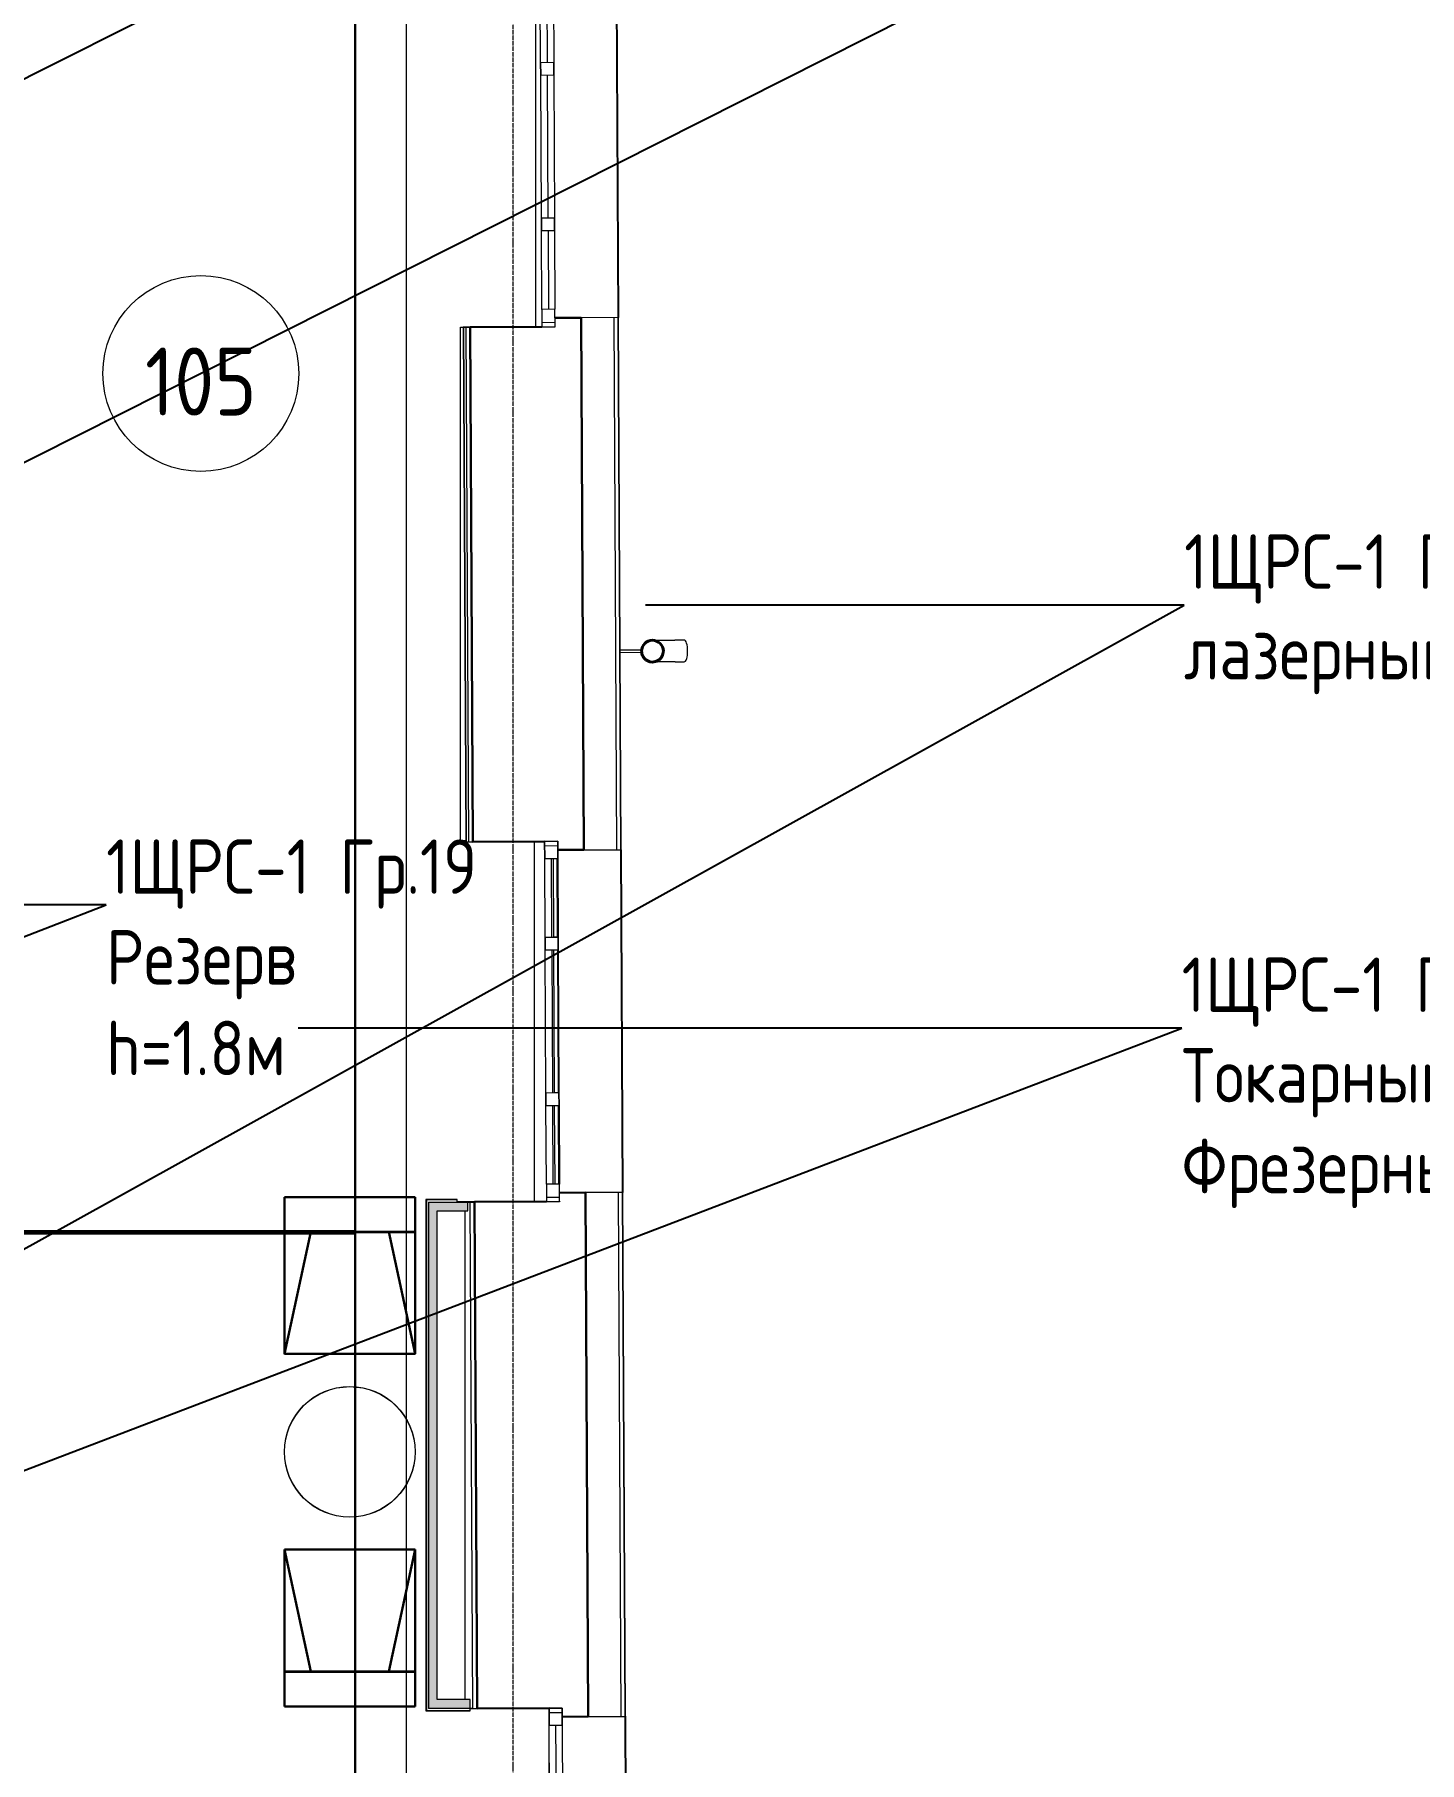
# Model space of a CAD drawing. Header units: millimetres. Extents: x -32 to 417638015, y -35 to 175284279.
# Drawn here: x 170495 to 176859, y 74993 to 82933 of the extents above; entities that cross this region are included whole.
import ezdxf
from ezdxf import colors
from ezdxf.entities.mleader import LeaderData, LeaderLine
from ezdxf.math import Vec2, Vec3

# ---------------------------------------------------------------- set-up
doc = ezdxf.new("R2010")
doc.units = ezdxf.units.MM
doc.linetypes.add('ADSK_Линия сетки', pattern=[25, 20, -2.5, 0, -2.5])
for name, color, linetype, lineweight in [('_ Окна', 7, 'Continuous', 9), ('_ЭМ_гофра', 5, 'Continuous', 60), ('_ЭМ_ТХобщее_слой', 7, 'Continuous', 30), ('Аннотация', 7, 'Continuous', 18), ('Обобщенные модели', 7, 'Continuous', 18), ('Окна', 7, 'Continuous', 9), ('Оси', 253, 'Continuous', 9), ('Перекрытие', 7, 'Continuous', 18), ('Стены внутренние', 7, 'Continuous', 18), ('Стены наружные', 7, 'Continuous', 18), ('Стены несущие', 7, 'Continuous', 30), ('Стены отделка', 7, 'Continuous', 30), ('Стены штриховка', 7, 'Continuous', 9), ('ТХ', 5, 'Continuous', 0), ('ШТРИХОВКА', 252, 'Continuous', 15), ('ЭМ_Лоток 1_2', 162, 'Continuous', 30)]:
    doc.layers.add(name, color=color, linetype=linetype, lineweight=lineweight)
doc.layers.add('_ЭМ_Надписи', color=7, linetype='Continuous')
doc.layers.add('ЭОМ_Лотки рабочие', color=5, linetype='Continuous')
doc.layers.add('Линии', color=7, linetype='Continuous', lineweight=9, true_color=0x00a600)
doc.styles.add('GOST Common', font='GOST_Common.ttf', dxfattribs={"width": 0.9, "height": 350})
doc.styles.add('ЭОМ', font='isocpeur.ttf', dxfattribs={"width": 0.85, "height": 250})
doc.linetypes.add('Cable in the tray', pattern='A,5,[130,ltypeshp.shx,S=1,R=0,X=0,Y=0],1.5,[130,ltypeshp.shx,S=1.5,R=90,X=0,Y=-1],1,[130,ltypeshp.shx,S=1,R=0,X=0.5,Y=0],5', length=12.5)

# ---------------------------------------------------------------- blocks, each defined once
blk = doc.blocks.new('ТХ 1 этаж.')
at = {"color": 252, "true_color": 0x939598}
for p, q in [((9363.1, 23736.4), (9363.1, 24456.4)), ((9363.1, 23736.4), (9363.1, 24456.4)), ((9363.1, 24456.4), (9963.1, 24456.4)), ((9963.1, 23736.4), (9963.1, 24456.4)), ((9363.1, 24296.2), (9963.1, 24296.2)), ((9963.1, 24296.2), (9363.1, 24296.2)), ((9363.1, 23736.4), (9484.5, 24296.2)), ((9363.1, 23736.4), (9484.5, 24296.2)), ((9963.1, 23736.4), (9841.6, 24296.2)), ((9963.1, 23736.4), (9841.6, 24296.2)), ((9963.1, 23736.4), (9363.1, 23736.4)), ((9963.1, 23736.4), (9363.1, 23736.4)), ((9363.1, 22836.4), (9363.1, 22116.4)), ((9363.1, 22836.4), (9363.1, 22116.4)), ((9963.1, 22836.4), (9363.1, 22836.4)), ((9963.1, 22836.4), (9363.1, 22836.4)), ((9363.1, 22836.4), (9484.5, 22276.6)), ((9363.1, 22836.4), (9484.5, 22276.6)), ((9963.1, 22836.4), (9841.6, 22276.6)), ((9963.1, 22836.4), (9841.6, 22276.6)), ((9963.1, 22836.4), (9963.1, 22116.4)), ((9363.1, 22276.6), (9963.1, 22276.6)), ((9963.1, 22276.6), (9363.1, 22276.6)), ((9363.1, 22116.4), (9963.1, 22116.4))]:
    blk.add_line(p, q, dxfattribs=at)
at = {"layer": 'ТХ', "color": 252, "lineweight": 0, "true_color": 0x939598}
blk.add_circle((9663.1, 23286.4), 300, dxfattribs=at)
blk = doc.blocks.new('1 этаж')
at = {"layer": 'Стены внутренние'}
for points in [[(3168.577, 23702.658), (3208.577, 23702.658), (3208.577, 25988.601), (3168.577, 25988.601), (3168.577, 23920.766)], [(3320.297, 25948.601), (3348.297, 25948.601), (3348.297, 25988.601), (3208.577, 25988.601), (3208.577, 25948.601), (3320.234, 25948.601)], [(3168.577, 23662.658), (3359.713, 23662.658), (3359.713, 23702.658), (3168.577, 23702.658), (3168.577, 23679.57)]]:
    blk.add_hatch(color=8, dxfattribs=at).paths.add_polyline_path(points)
at = {"layer": '_ Окна', "color": 8}
for p, q in [((3711.646, 31586.369), (3713.476, 31226.374)), ((3713.781, 31166.375), (3717.11, 30511.383)), ((3717.415, 30451.384), (3719.245, 30091.388)), ((3689.55, 30031.237), (3749.549, 30031.542)), ((3701.773, 27626.561), (3761.772, 27626.866)), ((3732.077, 27566.714), (3733.907, 27206.719)), ((3734.212, 27146.719), (3737.541, 26491.728)), ((3737.846, 26431.729), (3739.676, 26071.733)), ((3709.982, 26011.582), (3769.981, 26011.887)), ((3722.018, 23643.486), (3782.018, 23643.791)), ((3752.323, 23583.639), (3754.153, 23223.644))]:
    blk.add_line(p, q, dxfattribs=at)
at = {"layer": '_ Окна', "color": 8, "lineweight": 18}
for p, q in [((3683.476, 31226.221), (3743.475, 31226.526)), ((3683.781, 31166.222), (3683.476, 31226.221)), ((3743.475, 31226.526), (3743.78, 31166.527)), ((3743.78, 31166.527), (3683.781, 31166.222)), ((3687.11, 30511.231), (3747.11, 30511.536)), ((3687.415, 30451.231), (3687.11, 30511.231)), ((3747.11, 30511.536), (3747.415, 30451.536)), ((3747.415, 30451.536), (3687.415, 30451.231)), ((3749.244, 30091.541), (3689.245, 30091.236)), ((3689.245, 30091.236), (3689.652, 30011.237)), ((3749.651, 30011.542), (3749.244, 30091.541)), ((3689.652, 30011.237), (3749.651, 30011.542)), ((3701.671, 27646.56), (3761.67, 27646.865)), ((3702.078, 27566.561), (3701.671, 27646.56)), ((3761.67, 27646.865), (3762.077, 27566.866)), ((3762.077, 27566.866), (3702.078, 27566.561)), ((3703.908, 27206.566), (3763.907, 27206.871)), ((3704.213, 27146.567), (3703.908, 27206.566)), ((3763.907, 27206.871), (3764.212, 27146.872)), ((3764.212, 27146.872), (3704.213, 27146.567)), ((3707.542, 26491.575), (3767.541, 26491.88)), ((3707.847, 26431.576), (3707.542, 26491.575)), ((3767.541, 26491.88), (3767.846, 26431.881)), ((3767.846, 26431.881), (3707.847, 26431.576)), ((3769.676, 26071.886), (3709.677, 26071.581)), ((3709.677, 26071.581), (3710.083, 25991.582)), ((3770.082, 25991.887), (3769.676, 26071.886)), ((3710.083, 25991.582), (3770.082, 25991.887)), ((3721.917, 23663.486), (3781.916, 23663.791)), ((3722.323, 23583.487), (3721.917, 23663.486)), ((3781.916, 23663.791), (3782.323, 23583.792)), ((3782.323, 23583.792), (3722.323, 23583.487))]:
    blk.add_line(p, q, dxfattribs=at)
at = {"layer": 'Линии', "color": 8}
blk.add_circle((2122.091, 29796.459), 450, dxfattribs=at)
at = {"layer": 'Обобщенные модели', "color": 8}
for p, q in [((4146.351, 28525.332), (4048.211, 28524.833)), ((4048.262, 28514.833), (4146.402, 28515.332)), ((4343.131, 28571.333), (4300.627, 28571.117)), ((4301.135, 28471.118), (4343.639, 28471.334))]:
    blk.add_line(p, q, dxfattribs=at)
at = {"layer": 'Обобщенные модели', "color": 8, "flags": 128}
for points in [[(4209.998, 28570.656), (4211.268, 28570.663), (4213.931, 28570.676), (4216.808, 28570.691), (4219.892, 28570.706), (4223.18, 28570.723), (4226.666, 28570.741), (4230.345, 28570.76), (4234.21, 28570.779), (4238.255, 28570.8), (4242.474, 28570.821), (4246.861, 28570.843), (4251.408, 28570.867), (4256.107, 28570.89), (4260.952, 28570.915), (4265.935, 28570.94), (4271.047, 28570.966), (4276.281, 28570.993), (4281.627, 28571.02), (4287.079, 28571.048), (4292.626, 28571.076), (4298.26, 28571.105), (4300.627, 28571.117)], [(4301.135, 28471.118), (4295.468, 28471.089), (4289.883, 28471.061), (4284.391, 28471.033), (4279, 28471.006), (4273.718, 28470.979), (4268.554, 28470.952), (4263.516, 28470.927), (4258.613, 28470.902), (4253.852, 28470.878), (4249.241, 28470.854), (4244.787, 28470.832), (4240.497, 28470.81), (4236.379, 28470.789), (4232.438, 28470.769), (4228.681, 28470.75), (4225.115, 28470.732), (4221.744, 28470.715), (4218.574, 28470.698), (4215.61, 28470.683), (4212.858, 28470.669), (4210.506, 28470.657)]]:
    blk.add_lwpolyline(points, dxfattribs=at)
at = {"layer": 'Обобщенные модели', "color": 8}
for start, end in [(0.2912255, 180.2912255), (180.2912255, 0.2912255)]:
    blk.add_arc((4197.235, 28520.591), 52, start, end, dxfattribs=at)
at = {"layer": 'Обобщенные модели', "color": 8, "lineweight": 40}
for start, end in [(0.2912255, 180.2912255), (180.2912255, 0.2912255)]:
    blk.add_arc((4197.235, 28520.591), 50, start, end, dxfattribs=at)
at = {"layer": 'Обобщенные модели', "color": 8}
for start_param, end_param in [(4.71238898, 6.28318531), (3.14159265, 4.71238898)]:
    blk.add_ellipse((4343.385, 28521.333), major_axis=(-0.254, 49.999), ratio=0.30901699, start_param=start_param, end_param=end_param, dxfattribs=at)
at = {"layer": 'Окна', "color": 8}
for p, q in [((3683.476, 31226.221), (3681.646, 31586.217)), ((3741.646, 31586.522), (3743.475, 31226.526)), ((3683.476, 31226.221), (3683.781, 31166.222)), ((3743.78, 31166.527), (3743.475, 31226.526)), ((3687.11, 30511.231), (3683.781, 31166.222)), ((3743.78, 31166.527), (3747.11, 30511.536)), ((3687.11, 30511.231), (3687.415, 30451.231)), ((3747.415, 30451.536), (3747.11, 30511.536)), ((3689.245, 30091.236), (3687.415, 30451.231)), ((3747.415, 30451.536), (3749.244, 30091.541)), ((3689.245, 30091.236), (3689.652, 30011.237)), ((3749.651, 30011.542), (3749.244, 30091.541)), ((3689.652, 30011.237), (3749.651, 30011.542)), ((3761.67, 27646.865), (3701.671, 27646.56)), ((3701.671, 27646.56), (3702.078, 27566.561)), ((3762.077, 27566.866), (3761.67, 27646.865)), ((3703.908, 27206.566), (3702.078, 27566.561)), ((3743.901, 27207.929), (3742.077, 27566.765)), ((3758.077, 27566.846), (3759.901, 27208.01)), ((3762.077, 27566.866), (3763.907, 27206.871)), ((3703.908, 27206.566), (3704.213, 27146.567)), ((3743.901, 27207.929), (3759.901, 27208.01)), ((3764.212, 27146.872), (3763.907, 27206.871)), ((3707.542, 26491.575), (3704.213, 27146.567)), ((3747.536, 26492.831), (3744.212, 27146.77)), ((3760.212, 27146.852), (3763.536, 26492.912)), ((3764.212, 27146.872), (3767.541, 26491.88)), ((3707.542, 26491.575), (3707.847, 26431.576)), ((3747.536, 26492.831), (3763.536, 26492.912)), ((3767.846, 26431.881), (3767.541, 26491.88)), ((3709.677, 26071.581), (3707.847, 26431.576)), ((3749.671, 26072.836), (3747.846, 26431.779)), ((3763.846, 26431.861), (3765.671, 26072.918)), ((3767.846, 26431.881), (3769.676, 26071.886)), ((3709.677, 26071.581), (3710.083, 25991.582)), ((3749.671, 26072.836), (3765.671, 26072.918)), ((3770.082, 25991.887), (3769.676, 26071.886)), ((3710.083, 25991.582), (3770.082, 25991.887)), ((3781.916, 23663.791), (3721.917, 23663.486)), ((3721.917, 23663.486), (3722.323, 23583.487)), ((3782.323, 23583.792), (3781.916, 23663.791)), ((3724.153, 23223.492), (3722.323, 23583.487)), ((3782.323, 23583.792), (3784.152, 23223.797))]:
    blk.add_line(p, q, dxfattribs=at)
at = {"layer": 'Оси', "color": 8, "linetype": 'ADSK_Линия сетки'}
blk.add_line((3556.766, -4162.595), (3556.766, 44411.9), dxfattribs=at)
at = {"layer": 'Перекрытие', "color": 8}
for p, q in [((3065.071, 35918.007), (3065.071, 20875.244)), ((3660.753, 30011.09), (3660.753, 31659.165)), ((3315.071, 27648.58), (3315.071, 30009.849)), ((3315.071, 30009.849), (3416.591, 30009.849)), ((3339.656, 27648.58), (3315.071, 27648.58)), ((3655.906, 25991.306), (3655.906, 27646.328)), ((3360.094, 25988.601), (3380.094, 25988.601)), ((3337.071, 23702.658), (3337.071, 25948.601)), ((3361.916, 23662.658), (3359.916, 23662.658)), ((3721.921, 23662.658), (3558.966, 23662.658)), ((3722.09, 22008.465), (3722.09, 23629.371))]:
    blk.add_line(p, q, dxfattribs=at)
at = {"layer": 'Стены наружные', "color": 8}
for p, q in [((4039.444, 30053.015), (4031.438, 31627.995)), ((4032.438, 31628), (4040.444, 30053.021)), ((4059.88, 26032.36), (4051.875, 27607.34)), ((4052.875, 27607.345), (4060.88, 26032.365)), ((4080.115, 22051.286), (4072.115, 23625.265)), ((4073.11, 23626.271), (4081.115, 22051.291))]:
    blk.add_line(p, q, dxfattribs=at)
at = {"layer": 'Стены несущие', "color": 8}
for p, q in [((3869.446, 30052.151), (3749.448, 30051.541)), ((3869.446, 30052.151), (3881.872, 27607.476)), ((3689.652, 30011.237), (3359.656, 30009.56)), ((3371.675, 27644.883), (3359.656, 30009.56)), ((3749.656, 30010.542), (3749.651, 30011.542)), ((3371.675, 27644.883), (3701.671, 27646.56)), ((3761.874, 27606.866), (3881.872, 27607.476)), ((3710.083, 25991.582), (3380.088, 25989.904)), ((3391.921, 23661.809), (3380.088, 25989.904)), ((3889.878, 26032.496), (3769.879, 26031.886)), ((3770.082, 25991.887), (3770.093, 25989.887)), ((3889.878, 26032.496), (3902.118, 23624.401)), ((3391.921, 23661.809), (3721.917, 23663.486)), ((3782.119, 23623.791), (3902.118, 23624.401))]:
    blk.add_line(p, q, dxfattribs=at)
at = {"layer": 'Стены отделка', "color": 8, "lineweight": 9}
for p, q in [((4040.444, 30053.021), (3869.446, 30052.151)), ((3869.446, 30052.151), (3869.446, 30052.151)), ((4019.444, 30052.914), (4019.449, 30051.914)), ((4051.87, 27608.34), (4039.444, 30053.015)), ((4039.444, 30053.015), (4051.875, 27607.34)), ((4052.875, 27607.345), (4040.444, 30053.021)), ((3359.656, 30009.56), (3327.656, 30009.397)), ((3327.656, 30009.397), (3339.676, 27644.72)), ((3339.656, 30009.458), (3351.676, 27644.781)), ((3339.676, 27644.72), (3371.675, 27644.883)), ((3881.872, 27607.476), (4051.87, 27608.34)), ((4051.875, 27607.34), (4052.875, 27607.345)), ((3156.577, 25998.601), (3156.577, 23652.658)), ((3300.032, 26000.601), (3158.577, 26000.601)), ((3168.577, 25988.601), (3168.577, 23662.658)), ((3168.577, 25988.601), (3360.094, 25988.601)), ((3300.089, 25989.498), (3300.032, 26000.601)), ((3380.088, 25989.904), (3300.089, 25989.498)), ((3348.297, 25948.601), (3348.297, 25988.601)), ((3360.094, 25988.601), (3360.088, 25989.803)), ((3371.921, 23661.707), (3360.094, 25988.601)), ((4059.875, 26033.36), (3889.878, 26032.496)), ((3889.878, 26032.496), (3889.878, 26032.496)), ((4039.876, 26033.259), (4039.886, 26031.259)), ((4072.115, 23625.265), (4059.875, 26033.36)), ((4060.88, 26032.365), (4059.88, 26032.36)), ((4059.88, 26032.36), (4072.11, 23626.265)), ((4073.11, 23626.271), (4060.88, 26032.365)), ((3208.577, 25948.601), (3348.297, 25948.601)), ((3208.577, 23702.658), (3208.577, 25948.601)), ((3371.916, 23662.658), (3168.577, 23662.658)), ((3359.713, 23702.658), (3208.577, 23702.658)), ((3359.713, 23662.658), (3359.713, 23702.658)), ((3359.921, 23661.646), (3391.921, 23661.809)), ((3359.977, 23650.658), (3359.921, 23661.646)), ((3158.577, 23650.658), (3359.977, 23650.658)), ((3902.118, 23624.401), (4072.115, 23625.265)), ((4072.11, 23626.265), (4073.11, 23626.271))]:
    blk.add_line(p, q, dxfattribs=at)
at = {"layer": 'Стены штриховка', "color": 8}
for p, q in [((4019.449, 30051.914), (4031.87, 27608.238)), ((3329.656, 30009.407), (3341.676, 27644.731)), ((3158.577, 26000.601), (3156.577, 26000.601)), ((3156.577, 26000.601), (3156.577, 25998.601)), ((3300.042, 25998.601), (3156.577, 25998.601)), ((3158.577, 26000.601), (3158.577, 23650.658)), ((4039.886, 26031.259), (4052.116, 23625.164)), ((3156.577, 23652.658), (3359.967, 23652.658)), ((3156.577, 23652.658), (3156.577, 23650.658)), ((3156.577, 23650.658), (3158.577, 23650.658))]:
    blk.add_line(p, q, dxfattribs=at)
at = {"layer": 'ЭОМ_Лотки рабочие'}
blk.add_blockref('ТХ 1 этаж.', (-6856.492, 1554.379), dxfattribs=at)
at = {"layer": 'Аннотация', "color": 8, "lineweight": 9, "insert": (2122.091, 29759.511), "char_height": 312.5, "width": 520.21112, "attachment_point": 5, "line_spacing_factor": 1.022766, "style": 'GOST Common'}
blk.add_mtext('105', dxfattribs=at)
blk = doc.blocks.new('_ЭМ_ТХ2_1этаж')
at = {"color": 252, "true_color": 0x939598}
for p, q in [((120510.9, -45457.1), (120510.9, -44737.1)), ((120510.9, -45457.1), (120510.9, -44737.1)), ((120510.9, -44737.1), (121110.9, -44737.1)), ((121110.9, -45457.1), (121110.9, -44737.1)), ((120510.9, -44897.3), (121110.9, -44897.3)), ((121110.9, -44897.3), (120510.9, -44897.3)), ((120510.9, -45457.1), (120632.4, -44897.3)), ((120510.9, -45457.1), (120632.4, -44897.3)), ((121110.9, -45457.1), (120989.5, -44897.3)), ((121110.9, -45457.1), (120989.5, -44897.3)), ((121110.9, -45457.1), (120510.9, -45457.1)), ((121110.9, -45457.1), (120510.9, -45457.1)), ((120510.9, -46357.1), (120510.9, -47077.1)), ((120510.9, -46357.1), (120510.9, -47077.1)), ((121110.9, -46357.1), (120510.9, -46357.1)), ((121110.9, -46357.1), (120510.9, -46357.1)), ((120510.9, -46357.1), (120632.4, -46916.9)), ((120510.9, -46357.1), (120632.4, -46916.9)), ((121110.9, -46357.1), (120989.5, -46916.9)), ((121110.9, -46357.1), (120989.5, -46916.9)), ((121110.9, -46357.1), (121110.9, -47077.1)), ((120510.9, -46916.9), (121110.9, -46916.9)), ((121110.9, -46916.9), (120510.9, -46916.9)), ((120510.9, -47077.1), (121110.9, -47077.1))]:
    blk.add_line(p, q, dxfattribs=at)
at = {"layer": 'ТХ', "color": 252, "lineweight": 0, "true_color": 0x939598}
blk.add_circle((120810.9, -45907.1), 300, dxfattribs=at)

msp = doc.modelspace()

# ---------------------------------------------------------------- linework, layer by layer
at = {"layer": '_ЭМ_гофра', "linetype": 'ByBlock'}
msp.add_lwpolyline([(168998.8, 77429.7), (171968.9, 77429.7)], dxfattribs=at)
at = {"layer": 'ЭМ_Лоток 1_2', "linetype": 'Cable in the tray', "ltscale": 50}
msp.add_lwpolyline([(171968.9, 74616.7), (171968.9, 88073.8)], dxfattribs=at)

# ---------------------------------------------------------------- block references
at = {"layer": '_ЭМ_ТХобщее_слой', "lineweight": 50}
msp.add_blockref('_ЭМ_ТХ2_1этаж', (51133.1, 122328.2), dxfattribs=at)
at = {"layer": 'ШТРИХОВКА'}
msp.add_blockref('1 этаж', (169137.4, 51579.3), dxfattribs=at)

# ---------------------------------------------------------------- leaders
at = {"layer": '_ЭМ_Надписи', "color": 7, "ltscale": 5}
ml = msp.add_multileader_mtext('Standard', dxfattribs=at)
ml.set_content('{\\fGOST Common|b0|i0|c204|p34;\\W0.9;\\C256;1ЩРС-1\\fISOCPEUR|b0|i0|c204|p34;\\W0.85; Гр.24\\PИнструменты для технологии}', color=1, style='ЭОМ')
ml.set_leader_properties()
ml.build(insert=Vec2(0, 0))
ml.multileader.update_dxf_attribs({"text_left_attachment_type": 6, "text_right_attachment_type": 6, "dogleg_length": 0, "arrow_head_size": 200})
ctx = ml.context
ctx.base_point, ctx.char_height, ctx.arrow_head_size, ctx.landing_gap_size, ctx.plane_origin = Vec3(176161, 85610.2, -64.3), 250, 200, 0, Vec3(157399.3, 93160.4, -64.3)
ctx.left_attachment, ctx.right_attachment = 6, 6
notes = []
notes.append((ctx, [(0, (1, 1, 0), (176161, 85610.2, -64.3), (1, 0), 0, [(0, [(167403.8, 81195.4, -64.3)], 0, [])])]))
ctx.mtext.insert, ctx.mtext.width, ctx.mtext.defined_height, ctx.mtext.flow_direction = Vec3(176161, 85910.2, -64.3), 3159.507, 1367.5, 5
ml = msp.add_multileader_mtext('Standard', dxfattribs=at)
ml.set_content('{\\fGOST Common|b0|i0|c204|p34;\\W0.9;\\C256;1ЩРС-1\\fISOCPEUR|b0|i0|c204|p34;\\W0.85; Гр.25\\PИнструменты для технологии}', color=1, style='ЭОМ')
ml.set_leader_properties()
ml.build(insert=Vec2(0, 0))
ml.multileader.update_dxf_attribs({"text_left_attachment_type": 6, "text_right_attachment_type": 6, "dogleg_length": 0, "arrow_head_size": 200})
ctx = ml.context
ctx.base_point, ctx.char_height, ctx.arrow_head_size, ctx.landing_gap_size, ctx.plane_origin = Vec3(176283.5, 83910, -64.3), 250, 200, 0, Vec3(157521.8, 91460.2, -64.3)
ctx.left_attachment, ctx.right_attachment = 6, 6
notes.append((ctx, [(0, (1, 1, 0), (176283.5, 83910, -64.3), (1, 0), 0, [(0, [(167526.3, 79495.1, -64.3)], 0, [])])]))
ctx.mtext.insert, ctx.mtext.width, ctx.mtext.defined_height, ctx.mtext.flow_direction = Vec3(176283.5, 84210, -64.3), 3159.507, 1367.5, 5
ml = msp.add_multileader_mtext('Standard', dxfattribs=at)
ml.set_content('{\\fGOST Common|b0|i0|c204|p34;\\W0.9;\\C256;1ЩРС-1\\fISOCPEUR|b0|i0|c204|p34;\\W0.85; Гр.27\\Pлазерный станок}', color=1, style='ЭОМ')
ml.set_leader_properties()
ml.build(insert=Vec2(0, 0))
ml.multileader.update_dxf_attribs({"text_left_attachment_type": 6, "text_right_attachment_type": 6, "dogleg_length": 0, "arrow_head_size": 200})
ctx = ml.context
ctx.base_point, ctx.char_height, ctx.arrow_head_size, ctx.landing_gap_size, ctx.plane_origin = Vec3(175777.6, 80311.5, -64.3), 250, 200, 0, Vec3(133536.9, 88354.9, -64.3)
ctx.left_attachment, ctx.right_attachment = 6, 6
notes.append((ctx, [(0, (1, 1, 0), (175777.6, 80311.5, -64.3), (1, 0), 0, [(0, [(166962.7, 75420.1, -64.3)], 0, [])])]))
ctx.mtext.insert, ctx.mtext.width, ctx.mtext.defined_height, ctx.mtext.flow_direction = Vec3(175777.6, 80636.5, -64.3), 3276.753, 854.9, 5
ml = msp.add_multileader_mtext('Standard', dxfattribs=at)
ml.set_content('{\\fGOST Common|b0|i0|c204|p34;\\W0.9;\\C256;1ЩРС-1\\fISOCPEUR|b0|i0|c204|p34;\\W0.85; Гр.19\\PРезерв\\P\\fGOST Common|b0|i0|c0|p34;\\W0.9;h=\\fGOST Common|b0|i0|c204|p34;1\\fGOST Common|b0|i0|c0|p34;.\\fGOST Common|b0|i0|c204|p34;8м}', color=1, style='ЭОМ')
ml.set_leader_properties()
ml.build(insert=Vec2(0, 0))
ml.multileader.update_dxf_attribs({"text_left_attachment_type": 6, "text_right_attachment_type": 6, "dogleg_length": 0, "arrow_head_size": 200})
ctx = ml.context
ctx.base_point, ctx.char_height, ctx.arrow_head_size, ctx.landing_gap_size, ctx.plane_origin = Vec3(170824.1, 78934.7, -64.3), 250, 200, 0, Vec3(145168.6, 92151.1, -64.3)
ctx.left_attachment, ctx.right_attachment = 6, 6
notes.append((ctx, [(0, (1, 1, 0), (170824.1, 78934.7, -64.3), (1, 0), 0, [(0, [(169394.6, 78379.7, -64.3)], 0, [])])]))
ctx.mtext.insert, ctx.mtext.width, ctx.mtext.defined_height, ctx.mtext.flow_direction = Vec3(170824.1, 79234.7, -64.3), 1629.256, 545.6, 5
ml = msp.add_multileader_mtext('Standard', dxfattribs=at)
ml.set_content('{\\fGOST Common|b0|i0|c204|p34;\\W0.9;\\C256;1ЩРС-1\\fISOCPEUR|b0|i0|c204|p34;\\W0.85; Гр.26\\PТокарный станок  по дереву\\PФрезерный станок}', color=1, style='ЭОМ')
ml.set_leader_properties()
ml.build(insert=Vec2(0, 0))
ml.multileader.update_dxf_attribs({"text_left_attachment_type": 6, "text_right_attachment_type": 6, "dogleg_length": 0, "arrow_head_size": 200})
ctx = ml.context
ctx.base_point, ctx.char_height, ctx.arrow_head_size, ctx.landing_gap_size, ctx.plane_origin = Vec3(175766.4, 78367.2, -64.3), 250, 200, 0, Vec3(133536.9, 89851.3, -64.3)
ctx.left_attachment, ctx.right_attachment = 6, 6
notes.append((ctx, [(0, (1, 1, 0), (175766.4, 78367.2, -64.3), (1, 0), 0, [(0, [(168055.4, 75420.3, -64.3)], 0, [])])]))
ctx.mtext.insert, ctx.mtext.width, ctx.mtext.defined_height, ctx.mtext.flow_direction = Vec3(175766.4, 78692.2, -64.3), 4791.668, 529.9, 5
for ctx, leaders in notes:
    for number, flags, end, landing, length, lines in leaders:
        leader = LeaderData()
        leader.index, (leader.has_last_leader_line, leader.has_dogleg_vector, leader.attachment_direction) = number, flags
        leader.last_leader_point, leader.dogleg_vector, leader.dogleg_length = Vec3(end), Vec3(landing), length
        for number, points, colour, breaks in lines:
            line = LeaderLine()
            line.index, line.vertices, line.color, line.breaks = number, Vec3.list(points), colors.encode_raw_color(colour), breaks
            leader.lines.append(line)
        ctx.leaders.append(leader)

doc.saveas('drawing.dxf')
